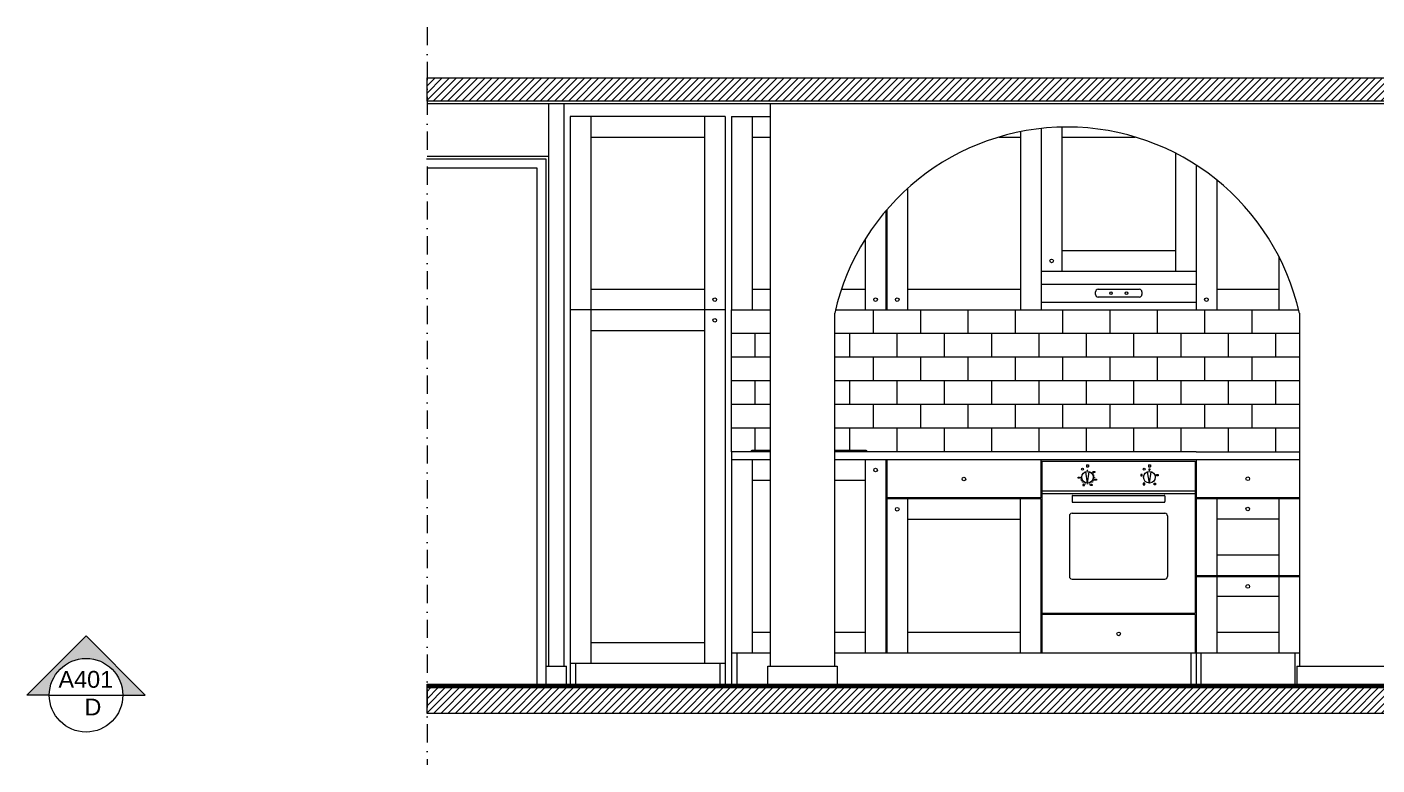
# Model space of a CAD drawing. Header units: centimetres. Extents: x -16179 to 12840, y -10704 to 3856.
# Drawn here: x -210 to 313, y 1608 to 1893 of the extents above; entities that cross this region are included whole.
import ezdxf

# ---------------------------------------------------------------- set-up
doc = ezdxf.new("R2010")
doc.units = ezdxf.units.CM
doc.header["$MEASUREMENT"] = 0
doc.linetypes.add('Punto e Tratto', pattern=[0.134056, 0.070556, -0.035278, 0, -0.028222])
for name, color, linetype, lineweight in [('A-ANNO-DIMS_Num_Penna__3', 3, 'Continuous', 18), ('A-ANNO-TEXT_Num_Penna__3', 3, 'Continuous', 18), ('A-ELEV-MBE1_Num_Penna__14_Num_Penna__11_Num_Penna__9_Num_Penna__9_Num_Penna__9_Num_Penna__9_Num_Penna__9_Num_Penna__9_Num_Penna__10_Num_Penna__5', 5, 'Continuous', 18), ('A-ELEV-MBE1_Num_Penna__7_Num_Penna__7_Num_Penna__7_Num_Penna__7_Num_Penna__7_Num_Penna__7_Num_Penna__7_Num_Penna__7_Num_Penna__7_Num_Penna__2', 2, 'Continuous', 18), ('A-ELEV-MBE1_Num_Penna__7_Num_Penna__7_Num_Penna__7_Num_Penna__7_Num_Penna__7_Num_Penna__7_Num_Penna__7_Num_Penna__7_Num_Penna__7_Num_Penna__7_Num_Penna__255', 255, 'Continuous', 18), ('A-FURN_Num_Penna__8_Num_Penna__8_Num_Penna__8_Num_Penna__8_Num_Penna__8_Num_Penna__8_Num_Penna__8_Num_Penna__8_Num_Penna__8_Num_Penna__6', 6, 'Continuous', 18), ('A-GLAZ-FULL_Num_Penna__4_Num_Penna__4_Num_Penna__4_Num_Penna__4_Num_Penna__4_Num_Penna__4_Num_Penna__4_Num_Penna__4_Num_Penna__4_Num_Penna__4', 4, 'Continuous', 18), ('A-SECT-PATT_Num_Penna__5_Num_Penna__5_Num_Penna__5', 5, 'Continuous', 18), ('A-SECT-PATT_Num_Penna__5_Num_Penna__5_Num_Penna__5_Num_Penna__5_Num_Penna__5_Num_Penna__5_Num_Penna__5_Num_Penna__5_Num_Penna__5_Num_Penna__5_Num_Penna__5_Num_Penna__5_Num_Penna__5_Num_Penna__5', 5, 'Continuous', 18), ('A-SECT-PATT_Num_Penna__6_Num_Penna__6_Num_Penna__5', 5, 'Continuous', 18), ('A-SECT-PATT_Num_Penna__6_Num_Penna__6_Num_Penna__6', 6, 'Continuous', 18), ('A-SECT-PATT_Num_Penna__6_Num_Penna__6_Num_Penna__6_Num_Penna__6_Num_Penna__6_Num_Penna__6_Num_Penna__5_Num_Penna__5_Num_Penna__5_Num_Penna__5_Num_Penna__5_Num_Penna__5', 5, 'Continuous', 18), ('A-SECT-PATT_Num_Penna__6_Num_Penna__6_Num_Penna__6_Num_Penna__6_Num_Penna__6_Num_Penna__6_Num_Penna__6_Num_Penna__6_Num_Penna__5_Num_Penna__5_Num_Penna__5_Num_Penna__5_Num_Penna__5_Num_Penna__5', 5, 'Continuous', 18), ('A-SECT-PATT_Num_Penna__6_Num_Penna__6_Num_Penna__6_Num_Penna__6_Num_Penna__6_Num_Penna__6_Num_Penna__6_Num_Penna__6_Num_Penna__6_Num_Penna__5_Num_Penna__5_Num_Penna__5_Num_Penna__5_Num_Penna__5', 5, 'Continuous', 18), ('A-SECT-PATT_Num_Penna__6_Num_Penna__6_Num_Penna__6_Num_Penna__6_Num_Penna__6_Num_Penna__6_Num_Penna__6_Num_Penna__6_Num_Penna__6_Num_Penna__6_Num_Penna__6_Num_Penna__6', 6, 'Continuous', 18), ('A-SECT-PATT_Num_Penna__6_Num_Penna__6_Num_Penna__6_Num_Penna__6_Num_Penna__6_Num_Penna__6_Num_Penna__6_Num_Penna__6_Num_Penna__6_Num_Penna__6_Num_Penna__6_Num_Penna__6_Num_Penna__6_Num_Penna__6', 6, 'Continuous', 18), ('IKE120015-t1_Num_Penna__251_Num_Penna__251_Num_Penna__251_Num_Penna__251_Num_Penna__251_Num_Penna__251_Num_Penna__251_Num_Penna__251_Num_Penna__251_Num_Penna__251_Num_Penna__4', 4, 'Continuous', 18), ('IKE120015-t1_Num_Penna__251_Num_Penna__251_Num_Penna__251_Num_Penna__251_Num_Penna__251_Num_Penna__251_Num_Penna__251_Num_Penna__251_Num_Penna__251_Num_Penna__251_Num_Penna__5', 5, 'Continuous', 18), ('PDF11_Text_Num_Penna__253', 253, 'Continuous', 18), ('PDF11_Text_Num_Penna__5', 5, 'Continuous', 18), ('PDF11_Text_Num_Penna__6', 6, 'Continuous', 18), ('PDF16_Geometry_Num_Penna__5_Num_Penna__5_Num_Penna__5_Num_Penna__5_Num_Penna__5_Num_Penna__5_Num_Penna__5_Num_Penna__3_Num_Penna__3_Num_Penna__3_Num_Penna__3_Num_Penna__3_Num_Penna__3_Num_Penna__5', 5, 'Continuous', 18), ('PDF16_Geometry_Num_Penna__6_Num_Penna__6_Num_Penna__6_Num_Penna__6_Num_Penna__6_Num_Penna__6_Num_Penna__6_Num_Penna__6_Num_Penna__6_Num_Penna__6_Num_Penna__6_Num_Penna__6_Num_Penna__6_Num_Penna__6', 6, 'Continuous', 18)]:
    doc.layers.add(name, color=color, linetype=linetype, lineweight=lineweight)
doc.styles.add('GENERATED_STYLE_1', font='Arial.ttf')

msp = doc.modelspace()

# ---------------------------------------------------------------- hatches: boundary and pattern name
at = {"layer": 'A-ANNO-DIMS_Num_Penna__3', "linetype": 'Continuous', "lineweight": 18}
msp.add_hatch(color=3, dxfattribs=at).paths.add_polyline_path([(-210.29, 1634.59), (-201.65, 1634.59, -1), (-173.14, 1634.59), (-164.5, 1634.59), (-187.4, 1657.61)])
at = {"layer": 'A-ELEV-MBE1_Num_Penna__7_Num_Penna__7_Num_Penna__7_Num_Penna__7_Num_Penna__7_Num_Penna__7_Num_Penna__7_Num_Penna__7_Num_Penna__7_Num_Penna__2', "linetype": 'Continuous', "lineweight": 18}
h = msp.add_hatch(dxfattribs=at)
h.set_pattern_fill('ANSI31', color=2, scale=100, style=0, pattern_type=2)
h.set_pattern_definition([(45, (-2311.8924, 331.7127), (-1.3801623, 1.3801623), [])])
h.paths.add_polyline_path([(609.71, 1873.77), (-55.29, 1873.77), (-55.29, 1864.77), (596.71, 1864.77), (596.71, 1637.53), (-55.29, 1637.53), (-55.29, 1627.53), (594.71, 1627.53), (594.71, 1608.59), (609.71, 1608.59)])

# ---------------------------------------------------------------- linework, layer by layer
at = {"layer": 'A-ANNO-DIMS_Num_Penna__3', "color": 3, "linetype": 'Continuous', "lineweight": 18}
for p, q in [((-210.29, 1634.59), (-187.4, 1657.61)), ((-164.5, 1634.59), (-187.4, 1657.61)), ((-201.65, 1634.59), (-210.29, 1634.59)), ((-201.65, 1634.59), (-173.14, 1634.59)), ((-173.14, 1634.59), (-164.5, 1634.59))]:
    msp.add_line(p, q, dxfattribs=at)
msp.add_circle((-187.4, 1634.59), 14.25, dxfattribs=at)
at = {"layer": 'A-ELEV-MBE1_Num_Penna__14_Num_Penna__11_Num_Penna__9_Num_Penna__9_Num_Penna__9_Num_Penna__9_Num_Penna__9_Num_Penna__9_Num_Penna__10_Num_Penna__5', "color": 5, "linetype": 'Continuous', "lineweight": 18}
for p, q in [((-8.29, 1863.77), (-8.29, 1645.83)), ((-2.29, 1863.77), (-2.29, 1645.83)), ((282.71, 1782.65), (282.71, 1645.83)), ((-9.29, 1645.83), (-9.29, 1638.83)), ((-1.29, 1638.83), (-1.29, 1645.83)), ((76.71, 1638.83), (76.71, 1645.83)), ((103.56, 1645.83), (103.56, 1638.83)), ((281.71, 1645.83), (281.71, 1638.83)), ((-29.31, 1637.53), (-29.31, 1638.83)), ((-29.29, 1637.53), (-29.29, 1638.83)), ((-29.26, 1637.53), (-29.26, 1638.83)), ((95.69, 1637.53), (95.69, 1638.83)), ((95.71, 1637.53), (95.71, 1638.83)), ((95.74, 1637.53), (95.74, 1638.83)), ((220.69, 1637.53), (220.69, 1638.83)), ((220.71, 1637.53), (220.71, 1638.83)), ((220.74, 1637.53), (220.74, 1638.83))]:
    msp.add_line(p, q, dxfattribs=at)
at = {"layer": 'A-ELEV-MBE1_Num_Penna__14_Num_Penna__11_Num_Penna__9_Num_Penna__9_Num_Penna__9_Num_Penna__9_Num_Penna__9_Num_Penna__9_Num_Penna__10_Num_Penna__5', "color": 5, "linetype": 'Continuous', "lineweight": 18, "flags": 128}
for points in [[(77.71, 1863.77), (77.71, 1645.83)], [(102.71, 1645.83), (102.71, 1782.65)], [(-9.29, 1645.83), (-1.29, 1645.83)], [(76.71, 1645.83), (103.56, 1645.83)], [(281.71, 1645.83), (351.71, 1645.83)], [(-55.29, 1638.83), (596.71, 1638.83)], [(-55.29, 1638.43), (470.69, 1638.43)], [(-55.29, 1638.13), (596.71, 1638.13)], [(-55.29, 1637.83), (596.71, 1637.83)]]:
    msp.add_lwpolyline(points, dxfattribs=at)
at = {"layer": 'A-ELEV-MBE1_Num_Penna__14_Num_Penna__11_Num_Penna__9_Num_Penna__9_Num_Penna__9_Num_Penna__9_Num_Penna__9_Num_Penna__9_Num_Penna__10_Num_Penna__5', "color": 5, "linetype": 'Continuous', "lineweight": 18}
msp.add_arc((192.71, 1762.43), 92.24, 12.6638, 167.3362, dxfattribs=at)
at = {"layer": 'A-ELEV-MBE1_Num_Penna__7_Num_Penna__7_Num_Penna__7_Num_Penna__7_Num_Penna__7_Num_Penna__7_Num_Penna__7_Num_Penna__7_Num_Penna__7_Num_Penna__7_Num_Penna__255', "color": 255, "linetype": 'Continuous', "lineweight": 18}
msp.add_line((-55.29, 1627.53), (-55.29, 1638.83), dxfattribs=at)
at = {"layer": 'A-ELEV-MBE1_Num_Penna__7_Num_Penna__7_Num_Penna__7_Num_Penna__7_Num_Penna__7_Num_Penna__7_Num_Penna__7_Num_Penna__7_Num_Penna__7_Num_Penna__7_Num_Penna__255', "color": 255, "linetype": 'Continuous', "lineweight": 18, "flags": 128}
msp.add_lwpolyline([(-55.29, 1864.77), (-55.29, 1873.77), (609.71, 1873.77), (609.71, 1608.59), (594.71, 1608.59), (594.71, 1627.53), (-55.29, 1627.53), (-55.29, 1637.53), (596.71, 1637.53), (596.71, 1864.77)], close=True, dxfattribs=at)
at = {"layer": 'A-FURN_Num_Penna__8_Num_Penna__8_Num_Penna__8_Num_Penna__8_Num_Penna__8_Num_Penna__8_Num_Penna__8_Num_Penna__8_Num_Penna__8_Num_Penna__6', "color": 6, "linetype": 'Continuous', "lineweight": 18}
for p, q in [((-55.29, 1863.77), (292.71, 1863.77)), ((292.71, 1863.77), (307.71, 1863.77)), ((307.71, 1863.77), (595.71, 1863.77)), ((0.21, 1858.83), (0.21, 1638.83)), ((60.21, 1858.83), (0.21, 1858.83)), ((8.21, 1858.83), (8.21, 1646.83)), ((52.21, 1858.83), (52.21, 1646.83)), ((60.21, 1858.83), (60.21, 1638.83)), ((8.21, 1850.83), (52.21, 1850.83)), ((182.71, 1798.83), (242.71, 1798.83)), ((8.21, 1791.83), (52.21, 1791.83)), ((60.21, 1783.83), (0.21, 1783.83)), ((8.21, 1775.83), (52.21, 1775.83)), ((52.21, 1654.83), (8.21, 1654.83)), ((60.21, 1646.83), (0.21, 1646.83))]:
    msp.add_line(p, q, dxfattribs=at)
at = {"layer": 'A-GLAZ-FULL_Num_Penna__4_Num_Penna__4_Num_Penna__4_Num_Penna__4_Num_Penna__4_Num_Penna__4_Num_Penna__4_Num_Penna__4_Num_Penna__4_Num_Penna__4', "color": 4, "linetype": 'Continuous', "lineweight": 18}
for p, q in [((-8.29, 1843.33), (-55.29, 1843.33)), ((-55.29, 1842.33), (-9.29, 1842.33)), ((-9.29, 1842.33), (-9.29, 1638.83)), ((-55.29, 1838.83), (-12.79, 1838.83)), ((-12.79, 1838.83), (-12.79, 1638.83))]:
    msp.add_line(p, q, dxfattribs=at)
at = {"layer": 'A-SECT-PATT_Num_Penna__5_Num_Penna__5_Num_Penna__5', "color": 5, "linetype": 'Continuous', "lineweight": 18}
for p, q in [((122.91, 1650.83), (122.51, 1650.83)), ((182.91, 1650.83), (182.51, 1650.83))]:
    msp.add_line(p, q, dxfattribs=at)
at = {"layer": 'A-SECT-PATT_Num_Penna__5_Num_Penna__5_Num_Penna__5_Num_Penna__5_Num_Penna__5_Num_Penna__5_Num_Penna__5_Num_Penna__5_Num_Penna__5_Num_Penna__5_Num_Penna__5_Num_Penna__5_Num_Penna__5_Num_Penna__5', "color": 5, "linetype": 'Continuous', "lineweight": 18}
for centre in [(56.21, 1787.83), (118.51, 1787.83), (126.91, 1787.83)]:
    msp.add_circle(centre, 0.7, dxfattribs=at)
at = {"layer": 'A-SECT-PATT_Num_Penna__6_Num_Penna__6_Num_Penna__5', "color": 5, "linetype": 'Continuous', "lineweight": 18}
for p, q in [((200.61, 1716.78), (199.92, 1721.18)), ((200.61, 1716.78), (201.29, 1721.18)), ((224.61, 1716.78), (223.92, 1721.18)), ((224.61, 1716.78), (225.29, 1721.18))]:
    msp.add_line(p, q, dxfattribs=at)
for centre in [(56.21, 1779.83), (118.51, 1721.83), (152.71, 1718.33), (126.91, 1706.63), (212.71, 1658.33)]:
    msp.add_circle(centre, 0.7, dxfattribs=at)
at = {"layer": 'A-SECT-PATT_Num_Penna__6_Num_Penna__6_Num_Penna__6', "color": 6, "linetype": 'Continuous', "lineweight": 18}
for p, q in [((62.71, 1728.83), (62.71, 1650.83)), ((77.71, 1728.83), (62.71, 1728.83)), ((242.71, 1728.83), (102.71, 1728.83)), ((77.71, 1725.83), (62.71, 1725.83)), ((70.71, 1725.83), (70.71, 1650.83)), ((242.71, 1725.83), (102.71, 1725.83)), ((114.51, 1725.83), (114.51, 1650.83)), ((122.51, 1725.83), (122.51, 1650.83)), ((122.91, 1725.83), (122.91, 1711.03)), ((182.51, 1725.83), (182.51, 1711.03)), ((77.71, 1717.83), (70.71, 1717.83)), ((114.51, 1717.83), (102.71, 1717.83)), ((182.51, 1711.03), (122.91, 1711.03)), ((182.51, 1710.63), (122.91, 1710.63)), ((122.91, 1710.63), (122.91, 1650.83)), ((130.91, 1710.63), (130.91, 1650.83)), ((174.51, 1710.63), (174.51, 1650.83)), ((182.51, 1710.63), (182.51, 1650.83)), ((174.51, 1702.63), (130.91, 1702.63)), ((242.31, 1665.83), (182.91, 1665.83)), ((182.91, 1665.83), (182.91, 1650.83)), ((242.31, 1665.83), (242.31, 1650.83)), ((77.71, 1658.83), (70.71, 1658.83)), ((114.51, 1658.83), (102.71, 1658.83)), ((174.51, 1658.83), (130.91, 1658.83)), ((62.71, 1650.83), (62.71, 1638.83)), ((77.71, 1650.83), (62.71, 1650.83)), ((64.71, 1650.83), (64.71, 1638.83)), ((122.51, 1650.83), (102.71, 1650.83)), ((182.51, 1650.83), (122.91, 1650.83)), ((242.71, 1650.83), (182.91, 1650.83)), ((240.71, 1650.83), (240.71, 1638.83)), ((2.21, 1646.83), (2.21, 1638.83)), ((58.21, 1646.83), (58.21, 1638.83))]:
    msp.add_line(p, q, dxfattribs=at)
at = {"layer": 'A-SECT-PATT_Num_Penna__6_Num_Penna__6_Num_Penna__6_Num_Penna__6_Num_Penna__6_Num_Penna__6_Num_Penna__5_Num_Penna__5_Num_Penna__5_Num_Penna__5_Num_Penna__5_Num_Penna__5', "color": 5, "linetype": 'Continuous', "lineweight": 18}
for centre in [(262.71, 1718.43), (262.71, 1706.73), (262.71, 1676.73)]:
    msp.add_circle(centre, 0.7, dxfattribs=at)
at = {"layer": 'A-SECT-PATT_Num_Penna__6_Num_Penna__6_Num_Penna__6_Num_Penna__6_Num_Penna__6_Num_Penna__6_Num_Penna__6_Num_Penna__6_Num_Penna__5_Num_Penna__5_Num_Penna__5_Num_Penna__5_Num_Penna__5_Num_Penna__5', "color": 5, "linetype": 'Continuous', "lineweight": 18}
msp.add_circle((186.71, 1802.83), 0.7, dxfattribs=at)
at = {"layer": 'A-SECT-PATT_Num_Penna__6_Num_Penna__6_Num_Penna__6_Num_Penna__6_Num_Penna__6_Num_Penna__6_Num_Penna__6_Num_Penna__6_Num_Penna__6_Num_Penna__5_Num_Penna__5_Num_Penna__5_Num_Penna__5_Num_Penna__5', "color": 5, "linetype": 'Continuous', "lineweight": 18}
msp.add_circle((246.71, 1787.83), 0.7, dxfattribs=at)
at = {"layer": 'A-SECT-PATT_Num_Penna__6_Num_Penna__6_Num_Penna__6_Num_Penna__6_Num_Penna__6_Num_Penna__6_Num_Penna__6_Num_Penna__6_Num_Penna__6_Num_Penna__6_Num_Penna__6_Num_Penna__6', "color": 6, "linetype": 'Continuous', "lineweight": 18}
for p, q in [((242.71, 1728.83), (282.71, 1728.83)), ((242.71, 1725.83), (242.71, 1711.03)), ((282.71, 1725.83), (242.71, 1725.83)), ((282.71, 1711.03), (242.71, 1711.03)), ((282.71, 1710.63), (242.71, 1710.63)), ((242.71, 1710.63), (242.71, 1681.03)), ((250.71, 1710.63), (250.71, 1681.03)), ((274.71, 1710.63), (274.71, 1681.03)), ((274.71, 1702.83), (250.71, 1702.83)), ((274.71, 1688.83), (250.71, 1688.83)), ((242.71, 1681.03), (282.71, 1681.03)), ((242.71, 1680.63), (282.71, 1680.63)), ((242.71, 1680.63), (242.71, 1638.83)), ((250.71, 1680.63), (250.71, 1650.83)), ((274.71, 1680.63), (274.71, 1650.83)), ((274.71, 1672.83), (250.71, 1672.83)), ((274.71, 1658.83), (250.71, 1658.83)), ((282.71, 1650.83), (242.71, 1650.83)), ((244.51, 1650.83), (244.51, 1638.83)), ((280.91, 1650.83), (280.91, 1638.83))]:
    msp.add_line(p, q, dxfattribs=at)
at = {"layer": 'A-SECT-PATT_Num_Penna__6_Num_Penna__6_Num_Penna__6_Num_Penna__6_Num_Penna__6_Num_Penna__6_Num_Penna__6_Num_Penna__6_Num_Penna__6_Num_Penna__6_Num_Penna__6_Num_Penna__6_Num_Penna__6_Num_Penna__6', "color": 6, "linetype": 'Continuous', "lineweight": 18}
for p, q in [((70.71, 1858.83), (70.71, 1783.83)), ((174.71, 1852.9), (174.71, 1783.83)), ((190.71, 1854.65), (190.71, 1798.83)), ((70.71, 1850.83), (77.71, 1850.83)), ((166.39, 1850.83), (174.71, 1850.83)), ((190.71, 1850.83), (219.03, 1850.83)), ((234.71, 1844.55), (234.71, 1798.83)), ((242.71, 1839.94), (242.71, 1783.83)), ((130.91, 1830.91), (130.91, 1783.83)), ((250.71, 1834.15), (250.71, 1783.83)), ((122.51, 1822.27), (122.51, 1783.83)), ((122.91, 1822.73), (122.91, 1783.83)), ((114.51, 1811.35), (114.51, 1783.83)), ((190.71, 1806.83), (234.71, 1806.83)), ((274.71, 1804.67), (274.71, 1783.83)), ((182.71, 1798.83), (242.71, 1798.83)), ((70.71, 1791.83), (77.71, 1791.83)), ((105.28, 1791.83), (114.51, 1791.83)), ((130.91, 1791.83), (174.71, 1791.83)), ((250.71, 1791.83), (274.71, 1791.83)), ((242.71, 1783.83), (282.44, 1783.83))]:
    msp.add_line(p, q, dxfattribs=at)
at = {"layer": 'IKE120015-t1_Num_Penna__251_Num_Penna__251_Num_Penna__251_Num_Penna__251_Num_Penna__251_Num_Penna__251_Num_Penna__251_Num_Penna__251_Num_Penna__251_Num_Penna__251_Num_Penna__4', "color": 5, "linetype": 'Punto e Tratto', "lineweight": 18, "ltscale": 100}
msp.add_line((-55.29, 1893.44), (-55.29, 1607.56), dxfattribs=at)
at = {"layer": 'IKE120015-t1_Num_Penna__251_Num_Penna__251_Num_Penna__251_Num_Penna__251_Num_Penna__251_Num_Penna__251_Num_Penna__251_Num_Penna__251_Num_Penna__251_Num_Penna__251_Num_Penna__5', "color": 5, "linetype": 'Continuous', "lineweight": 18}
for p, q in [((182.71, 1793.83), (242.71, 1793.83)), ((203.71, 1789.83), (203.71, 1790.83)), ((204.71, 1791.83), (220.71, 1791.83)), ((221.71, 1790.83), (221.71, 1789.83)), ((182.71, 1786.83), (242.71, 1786.83)), ((182.71, 1783.83), (242.71, 1783.83)), ((220.71, 1788.83), (204.71, 1788.83))]:
    msp.add_line(p, q, dxfattribs=at)
for centre in [(209.71, 1790.33), (215.71, 1790.33)]:
    msp.add_circle(centre, 0.5, dxfattribs=at)
for centre, start, end in [((204.71, 1790.83), 90, 180), ((204.71, 1789.83), 180, 270), ((220.71, 1790.83), 0, 90), ((220.71, 1789.83), 270, 0)]:
    msp.add_arc(centre, 1, start, end, dxfattribs=at)
at = {"layer": 'PDF11_Text_Num_Penna__253', "color": 253, "linetype": 'Continuous', "lineweight": 18}
for p, q in [((62.71, 1728.83), (62.71, 1783.83)), ((117.71, 1774.67), (117.71, 1783.83)), ((136.04, 1774.67), (136.04, 1783.83)), ((154.38, 1774.67), (154.38, 1783.83)), ((172.71, 1774.67), (172.71, 1783.83)), ((191.04, 1774.67), (191.04, 1783.83)), ((209.38, 1774.67), (209.38, 1783.83)), ((227.71, 1774.67), (227.71, 1783.83)), ((246.04, 1774.67), (246.04, 1783.83)), ((264.38, 1774.67), (264.38, 1783.83)), ((77.71, 1774.67), (62.71, 1774.67)), ((71.88, 1765.5), (71.88, 1774.67)), ((282.71, 1774.67), (102.71, 1774.67)), ((108.54, 1765.5), (108.54, 1774.67)), ((126.88, 1765.5), (126.88, 1774.67)), ((145.21, 1765.5), (145.21, 1774.67)), ((163.54, 1765.5), (163.54, 1774.67)), ((181.88, 1765.5), (181.88, 1774.67)), ((200.21, 1765.5), (200.21, 1774.67)), ((218.54, 1765.5), (218.54, 1774.67)), ((236.88, 1765.5), (236.88, 1774.67)), ((255.21, 1765.5), (255.21, 1774.67)), ((273.54, 1765.5), (273.54, 1774.67)), ((77.71, 1765.5), (62.71, 1765.5)), ((282.71, 1765.5), (102.71, 1765.5)), ((117.71, 1756.33), (117.71, 1765.5)), ((136.04, 1756.33), (136.04, 1765.5)), ((154.38, 1756.33), (154.38, 1765.5)), ((172.71, 1756.33), (172.71, 1765.5)), ((191.04, 1756.33), (191.04, 1765.5)), ((209.38, 1756.33), (209.38, 1765.5)), ((227.71, 1756.33), (227.71, 1765.5)), ((246.04, 1756.33), (246.04, 1765.5)), ((264.38, 1756.33), (264.38, 1765.5)), ((77.71, 1756.33), (62.71, 1756.33)), ((71.88, 1747.17), (71.88, 1756.33)), ((282.71, 1756.33), (102.71, 1756.33)), ((108.54, 1747.17), (108.54, 1756.33)), ((126.88, 1747.17), (126.88, 1756.33)), ((145.21, 1747.17), (145.21, 1756.33)), ((163.54, 1747.17), (163.54, 1756.33)), ((181.88, 1747.17), (181.88, 1756.33)), ((200.21, 1747.17), (200.21, 1756.33)), ((218.54, 1747.17), (218.54, 1756.33)), ((236.88, 1747.17), (236.88, 1756.33)), ((255.21, 1747.17), (255.21, 1756.33)), ((273.54, 1747.17), (273.54, 1756.33)), ((77.71, 1747.17), (62.71, 1747.17)), ((282.71, 1747.17), (102.71, 1747.17)), ((117.71, 1738), (117.71, 1747.17)), ((136.04, 1738), (136.04, 1747.17)), ((154.38, 1738), (154.38, 1747.17)), ((172.71, 1738), (172.71, 1747.17)), ((191.04, 1738), (191.04, 1747.17)), ((209.38, 1738), (209.38, 1747.17)), ((227.71, 1738), (227.71, 1747.17)), ((246.04, 1738), (246.04, 1747.17)), ((264.38, 1738), (264.38, 1747.17)), ((77.71, 1738), (62.71, 1738)), ((71.88, 1729.33), (71.88, 1738)), ((282.71, 1738), (102.71, 1738)), ((108.54, 1729.33), (108.54, 1738)), ((126.88, 1728.83), (126.88, 1738)), ((145.21, 1728.83), (145.21, 1738)), ((163.54, 1728.83), (163.54, 1738)), ((181.88, 1728.83), (181.88, 1738)), ((200.21, 1728.83), (200.21, 1738)), ((218.54, 1728.83), (218.54, 1738)), ((236.88, 1728.83), (236.88, 1738)), ((255.21, 1728.83), (255.21, 1738)), ((273.54, 1728.83), (273.54, 1738))]:
    msp.add_line(p, q, dxfattribs=at)
at = {"layer": 'PDF11_Text_Num_Penna__5', "color": 5, "linetype": 'Continuous', "lineweight": 18}
for p, q in [((70.21, 1729.03), (70.21, 1728.83)), ((77.71, 1729.33), (70.51, 1729.33)), ((114.91, 1729.33), (102.71, 1729.33)), ((115.21, 1728.83), (115.21, 1729.03)), ((200.21, 1723.88), (200.21, 1723.08)), ((200.21, 1723.88), (201.01, 1723.88)), ((200.21, 1723.08), (201.01, 1723.08)), ((201.01, 1723.88), (201.01, 1723.08)), ((202.86, 1721.21), (203.47, 1721.21)), ((202.86, 1720.81), (202.86, 1721.21)), ((203.47, 1721.21), (203.47, 1720.81)), ((224.21, 1723.88), (224.21, 1723.08)), ((224.21, 1723.88), (225.01, 1723.88)), ((224.21, 1723.08), (225.01, 1723.08)), ((224.46, 1722.23), (224.76, 1722.23)), ((224.46, 1721.93), (224.46, 1722.23)), ((224.76, 1721.93), (224.46, 1721.93)), ((224.76, 1722.23), (224.76, 1721.93)), ((225.01, 1723.88), (225.01, 1723.08)), ((196.96, 1719.08), (197.56, 1719.08)), ((196.96, 1718.68), (196.96, 1719.08)), ((197.56, 1718.68), (196.96, 1718.68)), ((197.56, 1719.08), (197.56, 1718.68)), ((199.39, 1716.22), (198.79, 1716.22)), ((198.79, 1716.22), (198.79, 1715.82)), ((198.79, 1715.82), (199.39, 1715.82)), ((199.39, 1715.82), (199.39, 1716.22)), ((201.82, 1716.22), (202.42, 1716.22)), ((201.82, 1715.82), (201.82, 1716.22)), ((202.42, 1715.82), (201.82, 1715.82)), ((202.42, 1716.22), (202.42, 1715.82)), ((203.47, 1720.81), (202.86, 1720.81)), ((203.47, 1718.28), (204.07, 1718.28)), ((203.47, 1717.88), (203.47, 1718.28)), ((204.07, 1717.88), (203.47, 1717.88)), ((204.07, 1718.28), (204.07, 1717.88)), ((221.83, 1720.15), (221.23, 1720.15)), ((221.23, 1720.15), (221.23, 1719.55)), ((221.23, 1719.55), (221.83, 1719.55)), ((221.83, 1719.55), (221.83, 1720.15)), ((222.79, 1716.68), (222.19, 1716.68)), ((222.19, 1716.68), (222.19, 1716.08)), ((222.19, 1716.08), (222.79, 1716.08)), ((222.79, 1716.08), (222.79, 1716.68)), ((226.42, 1716.68), (227.02, 1716.68)), ((226.42, 1716.08), (226.42, 1716.68)), ((227.02, 1716.08), (226.42, 1716.08)), ((227.02, 1716.68), (227.02, 1716.08)), ((227.38, 1720.15), (227.98, 1720.15)), ((227.38, 1719.55), (227.38, 1720.15)), ((227.98, 1719.55), (227.38, 1719.55)), ((227.98, 1720.15), (227.98, 1719.55))]:
    msp.add_line(p, q, dxfattribs=at)
for centre, radius in [((198.65, 1722.18), 0.4), ((200.61, 1719.03), 2.25), ((200.61, 1721.69), 0.0957), ((202.48, 1720.91), 0.05), ((222.61, 1722.18), 0.4), ((224.61, 1719.03), 2.25), ((224.61, 1721.69), 0.0957), ((197.96, 1719.03), 0.05), ((198.05, 1718.35), 0.05), ((198.31, 1717.71), 0.05), ((198.73, 1717.16), 0.05), ((199.28, 1716.74), 0.05), ((199.92, 1716.47), 0.05), ((200.61, 1716.38), 0.05), ((201.29, 1716.47), 0.05), ((201.93, 1716.74), 0.05), ((202.48, 1717.16), 0.05), ((202.9, 1720.36), 0.05), ((202.9, 1717.71), 0.05), ((203.17, 1719.72), 0.05), ((203.17, 1718.35), 0.05), ((203.26, 1719.03), 0.05)]:
    msp.add_circle(centre, radius, dxfattribs=at)
for centre, start, end in [((70.51, 1729.03), 90, 180), ((114.91, 1729.03), 0, 90)]:
    msp.add_arc(centre, 0.3, start, end, dxfattribs=at)
at = {"layer": 'PDF11_Text_Num_Penna__6', "color": 6, "linetype": 'Continuous', "lineweight": 18}
for p, q in [((182.91, 1725.28), (242.31, 1725.28)), ((182.91, 1725.28), (182.91, 1666.38)), ((242.31, 1725.28), (242.31, 1666.38)), ((182.91, 1713.78), (242.31, 1713.78)), ((182.91, 1712.78), (242.31, 1712.78)), ((194.61, 1711.73), (194.61, 1709.58)), ((194.86, 1711.98), (230.36, 1711.98)), ((230.61, 1711.73), (230.61, 1709.58)), ((194.86, 1709.33), (230.36, 1709.33)), ((193.61, 1704.08), (193.61, 1680.58)), ((194.61, 1705.08), (230.61, 1705.08)), ((231.61, 1704.08), (231.61, 1680.58)), ((194.61, 1679.58), (230.61, 1679.58)), ((182.91, 1666.38), (242.31, 1666.38))]:
    msp.add_line(p, q, dxfattribs=at)
for centre, radius, start, end in [((194.86, 1711.73), 0.25, 90, 180), ((230.36, 1711.73), 0.25, 0, 90), ((194.86, 1709.58), 0.25, 180, 270), ((230.36, 1709.58), 0.25, 270, 0), ((194.61, 1704.08), 1, 90, 180), ((230.61, 1704.08), 1, 0, 90), ((194.61, 1680.58), 1, 180, 270), ((230.61, 1680.58), 1, 270, 0)]:
    msp.add_arc(centre, radius, start, end, dxfattribs=at)
at = {"layer": 'PDF16_Geometry_Num_Penna__5_Num_Penna__5_Num_Penna__5_Num_Penna__5_Num_Penna__5_Num_Penna__5_Num_Penna__5_Num_Penna__3_Num_Penna__3_Num_Penna__3_Num_Penna__3_Num_Penna__3_Num_Penna__3_Num_Penna__5', "color": 5, "linetype": 'Continuous', "lineweight": 18}
msp.add_line((122.51, 1783.83), (122.91, 1783.83), dxfattribs=at)
at = {"layer": 'PDF16_Geometry_Num_Penna__6_Num_Penna__6_Num_Penna__6_Num_Penna__6_Num_Penna__6_Num_Penna__6_Num_Penna__6_Num_Penna__6_Num_Penna__6_Num_Penna__6_Num_Penna__6_Num_Penna__6_Num_Penna__6_Num_Penna__6', "color": 6, "linetype": 'Continuous', "lineweight": 18}
for p, q in [((62.71, 1858.83), (77.71, 1858.83)), ((62.71, 1858.83), (62.71, 1783.83)), ((182.71, 1854.13), (182.71, 1783.83)), ((62.71, 1783.83), (77.71, 1783.83)), ((102.99, 1783.83), (122.51, 1783.83)), ((122.91, 1783.83), (182.71, 1783.83))]:
    msp.add_line(p, q, dxfattribs=at)

# ---------------------------------------------------------------- texts
at = {"layer": 'A-ANNO-TEXT_Num_Penna__3', "color": 3, "linetype": 'Continuous', "lineweight": 18, "char_height": 6.5, "attachment_point": 1, "style": 'GENERATED_STYLE_1'}
for s, insert in [('\\A1;A401', (-198.1, 1643.99)), ('\\A1;D', (-188.04, 1633.28))]:
    msp.add_mtext(s, dxfattribs=dict(at, insert=insert))

doc.saveas('drawing.dxf')
